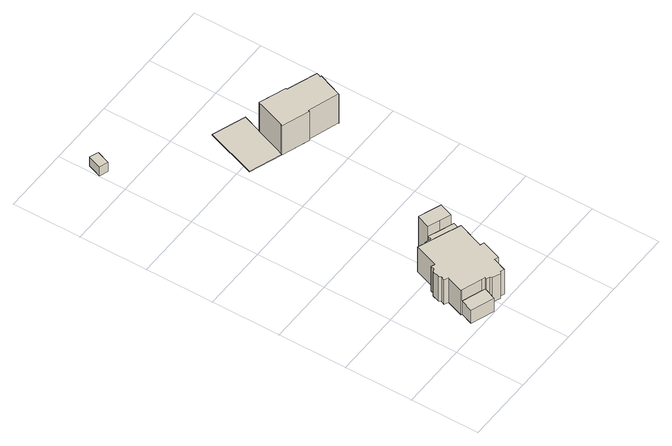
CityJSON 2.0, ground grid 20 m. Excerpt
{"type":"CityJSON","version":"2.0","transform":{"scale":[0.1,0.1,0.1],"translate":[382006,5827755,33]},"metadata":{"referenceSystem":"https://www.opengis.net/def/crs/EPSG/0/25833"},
"CityObjects":{
"building1":{"type":"Building","attributes":{"Gemeindeschluessel":"11000012","function":"31001_3030"},"address":[{"country":"Germany","locality":"Berlin","thoroughfareNumber":"45 (1)","thoroughfareName":"Schwarzer Weg"}],"children":["building1-1","building1-2","building1-3","building1-4"]},
"building1-1":{"type":"BuildingPart","attributes":{"BezugspunktDach":"2200","measuredHeight":12.23,"storeysAboveGround":2},"parents":["building1"],"geometry":[{"type":"MultiSurface","lod":"1","boundaries":[[[0,1,2,3,4,5,6,7,8,9,10,11,12,13,14,15,16,17,18,19,20,21,22,23,24,25]],[[26,27,28,29,30,31,32,33,34,35,36,37,38,39,40,41,42,43,44,45,46,47,48,49,50,51]],[[26,51,25,24]],[[27,26,24,23]],[[28,27,23,22]],[[29,28,22,21]],[[30,29,21,20]],[[31,30,20,19]],[[32,31,19,18]],[[33,32,18,17]],[[34,33,17,16]],[[35,34,16,15]],[[52,53,35,15,14]],[[54,52,36,14,13]],[[38,37,13,12]],[[39,38,12,11]],[[40,39,11,10]],[[41,40,10,9]],[[42,41,9,8]],[[43,42,8,7]],[[44,43,7,6]],[[45,44,6,5]],[[46,45,5,4]],[[47,46,4,3]],[[48,47,55,56,57,58,3,2]],[[59,57,2,1]],[[49,48,60,56,61]],[[50,49,1,0],[62,63,59,61]],[[51,50,0,25]],[[36,35,53,52]],[[37,36,52,54]],[[58,57,56,55]],[[61,56,60,57,59]],[[59,63,62,61]]]}]},
"building1-2":{"type":"BuildingPart","attributes":{"BezugspunktDach":"2200","measuredHeight":6.88,"storeysAboveGround":2},"parents":["building1"],"geometry":[{"type":"MultiSurface","lod":"1","boundaries":[[[54,64,65,66,67,68,53]],[[69,70,71,72,73,37,35]],[[69,35,53,68]],[[70,69,68,67]],[[71,70,67,66]],[[73,72,65,64]],[[37,73,64,54]],[[37,36,35]],[[74,72,75,76,65]],[[66,76,77,75,71]],[[35,36,52,53,78]],[[54,52,36,37]]]}]},
"building1-3":{"type":"BuildingPart","attributes":{"BezugspunktDach":"2200","measuredHeight":11.73,"storeysAboveGround":2},"parents":["building1"],"geometry":[{"type":"MultiSurface","lod":"1","boundaries":[[[79,80,81,82,83,84]],[[85,86,87,72,75,71]],[[85,71,84,83]],[[86,85,83,82]],[[87,86,82,81]],[[72,87,81,80]],[[76,65,80,79]],[[66,76,75,79,84]],[[75,72,65,76]],[[71,75,76,66]]]}]},
"building1-4":{"type":"BuildingPart","attributes":{"BezugspunktDach":"2200","measuredHeight":4.73,"storeysAboveGround":2},"parents":["building1"],"geometry":[{"type":"MultiSurface","lod":"1","boundaries":[[[88,58,57,63,89]],[[62,56,55,90,91]],[[62,91,89,63]],[[90,55,58,88]],[[91,90,88,89]],[[56,61,59,57]],[[62,63,59,61]],[[55,56,57,58]]]}]},
"building2":{"type":"Building","attributes":{"Gemeindeschluessel":"11000012","BezugspunktDach":"2200","function":"51009_1610","measuredHeight":3.3,"storeysAboveGround":0},"address":[{"country":"Germany","locality":"Berlin"}],"geometry":[{"type":"Solid","lod":"1","boundaries":[[[[92,93,94,95]],[[96,97,98,99]],[[96,99,95,94]],[[97,96,94,93]],[[98,97,93,92]],[[99,98,92,95]]]]}]},
"building3":{"type":"Building","attributes":{"Gemeindeschluessel":"11000012","function":"31001_3030"},"address":[{"country":"Germany","locality":"Berlin","thoroughfareNumber":"45 (2)","thoroughfareName":"Schwarzer Weg"}],"children":["building3-1","building3-2"]},
"building3-1":{"type":"BuildingPart","attributes":{"BezugspunktDach":"2200","measuredHeight":11.89,"storeysAboveGround":2},"parents":["building3"],"geometry":[{"type":"MultiSurface","lod":"1","boundaries":[[[100,101,102,103,104,105,106,107,108,109,110,111,112]],[[113,114,115,116,117,118,119,120,121,122,123,124,125]],[[113,125,112,111]],[[126,127,111,110]],[[115,114,110,109]],[[116,115,109,108]],[[117,116,108,107]],[[118,117,107,106]],[[119,118,106,105]],[[120,119,105,104]],[[121,120,104,103]],[[122,121,103,102]],[[123,122,102,101]],[[124,123,101,100]],[[125,124,100,112]],[[114,113,127,126]]]}]},
"building3-2":{"type":"BuildingPart","attributes":{"BezugspunktDach":"2200","measuredHeight":0.111,"storeysAboveGround":2},"parents":["building3"],"geometry":[{"type":"MultiSurface","lod":"1","boundaries":[[[128,129,130,131,132]],[[133,134,115,125,135]],[[133,135,132,131]],[[134,133,131,130]],[[115,134,130,129]],[[125,113,127,128]],[[115,129,126,114]],[[135,125,128,132]],[[114,126,127,113]]]}]}
},
"vertices":[
[113,62,95],[172,41,95],[181,38,95],[179,33,95],[188,30,95],[191,23,95],[213,13,95],[220,18,95],[231,14,95],[246,54,95],[258,50,95],[279,108,95],[267,112,95],[296,189,95],[235,213,95],[206,224,95],[173,237,95],[148,167,95],[137,171,95],[133,160,95],[126,157,95],[118,136,95],[121,129,95],[117,118,95],[129,113,95],[111,63,95],[129,113,7],[117,118,7],[121,129,7],[118,136,7],[126,157,7],[133,160,7],[137,171,7],[148,167,7],[173,237,7],[206,224,7],[235,213,7],[296,189,7],[267,112,7],[279,108,7],[258,50,7],[246,54,7],[231,14,7],[220,18,7],[213,13,7],[191,23,7],[188,30,7],[179,33,7],[181,38,7],[172,41,7],[113,62,7],[111,63,7],[235,213,76],[206,224,76],[296,189,76],[179,33,8],[181,38,8],[181,38,55],[179,33,55],[172,41,55],[181,38,32],[172,41,8],[113,62,8],[113,62,55],
[307,218,76],[299,221,76],[234,246,76],[230,235,76],[212,241,76],[212,241,7],[230,235,7],[234,246,7],[299,221,7],[307,218,7],[299,221,33],[267,233,7],[267,233,76],[267,233,43],[206,224,63],
[267,233,112],[299,221,112],[313,261,112],[281,273,112],[249,285,112],[234,246,112],[249,285,7],[281,273,7],[313,261,7],
[166,1,55],[100,25,55],[166,1,8],[100,25,8],
[27,1070,36],[42,1110,36],[17,1119,36],[2,1079,36],[17,1119,3],[42,1110,3],[27,1070,3],[2,1079,3],
[395,714,112],[396,718,112],[485,687,112],[485,686,112],[512,758,112],[509,759,112],[514,772,112],[427,803,112],[428,807,112],[350,835,112],[348,831,112],[317,747,112],[315,742,112],[317,747,8],[348,831,8],[350,835,8],[428,807,8],[427,803,8],[514,772,8],[509,759,8],[512,758,8],[485,686,8],[485,687,8],[396,718,8],[395,714,8],[315,742,8],[348,831,9],[317,747,9],
[315,742,9],[350,835,9],[370,890,9],[273,925,9],[220,776,9],[273,925,8],[370,890,8],[220,776,8]
]}
